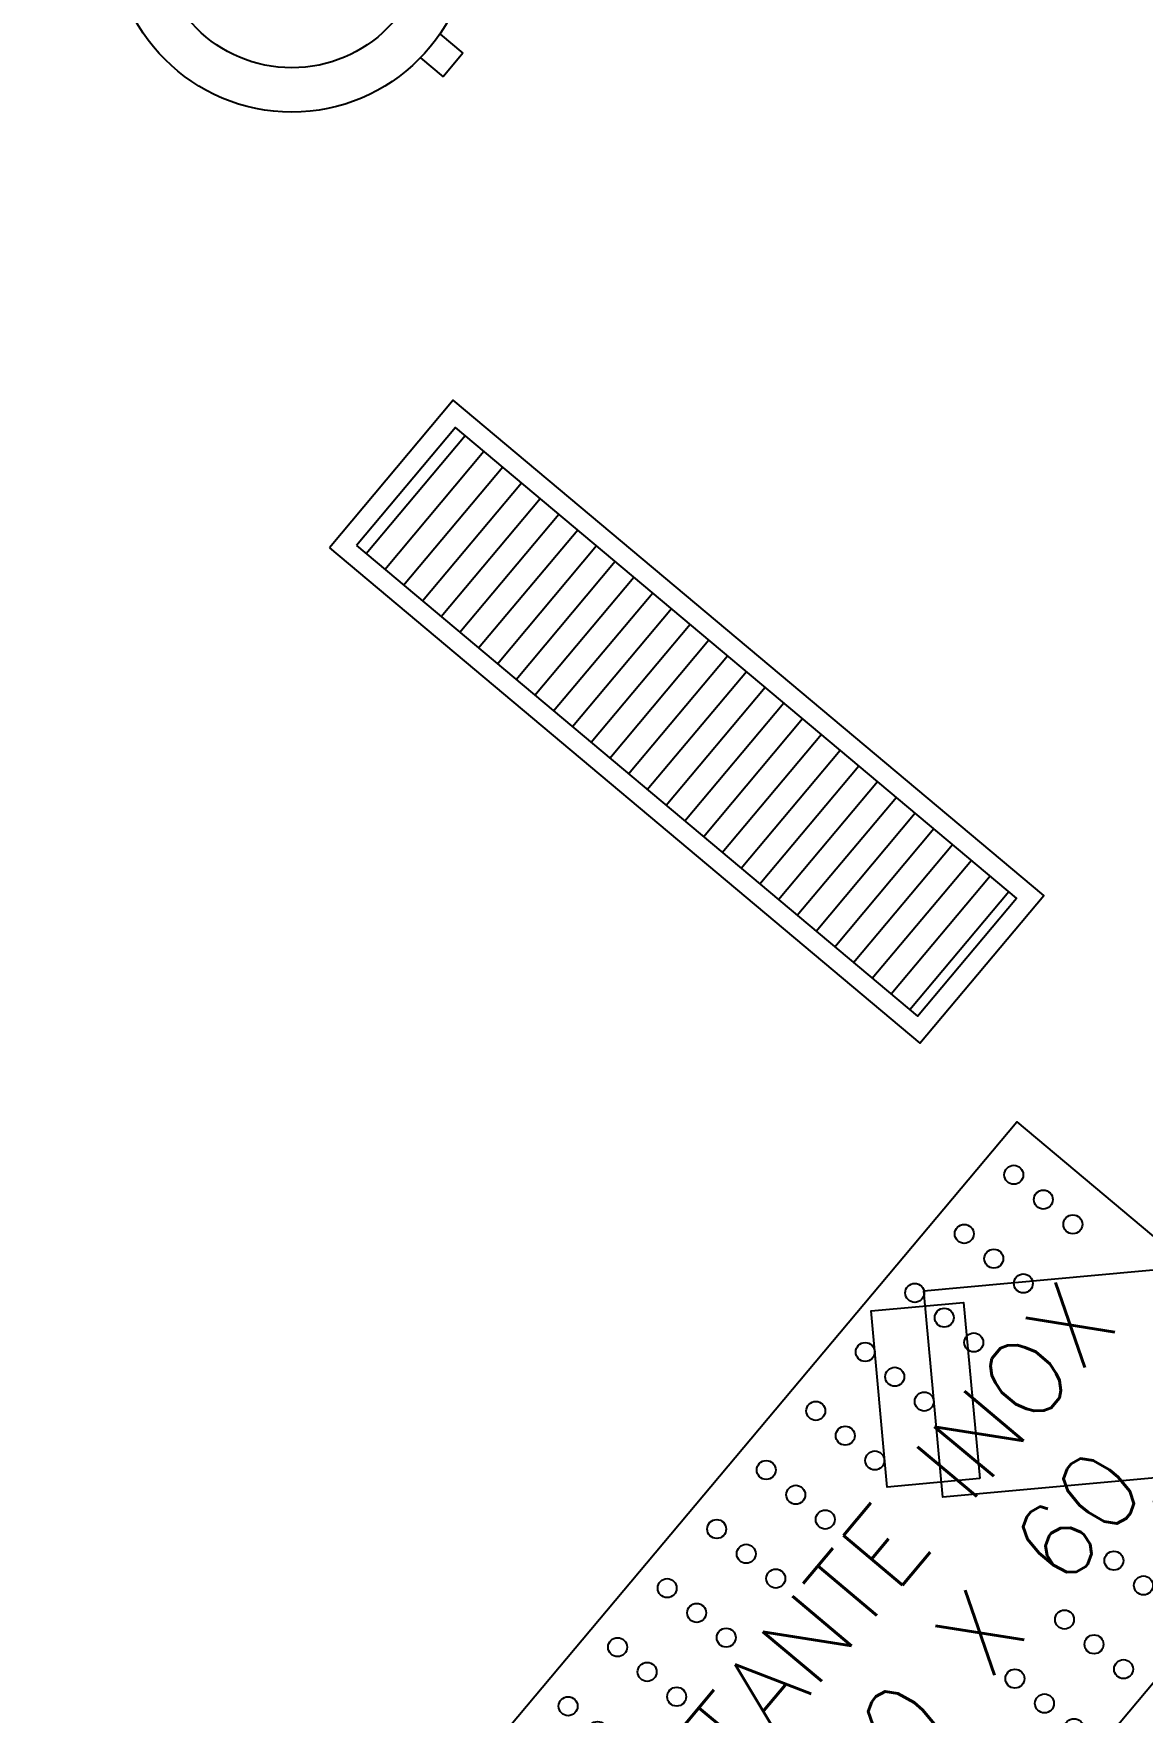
# Model space of a CAD drawing. Header units: metres. Extents: x 822482 to 822767, y 9662202 to 9662512.
# Drawn here: x 822691.139 to 822692.577, y 9662398.62 to 9662400.798 of the extents above; entities that cross this region are included whole.
import ezdxf

# ---------------------------------------------------------------- set-up
doc = ezdxf.new("R2010")
doc.units = ezdxf.units.M
doc.layers.add('#ARQ_TEXTO', color=8, linetype='Continuous')
doc.layers.add('ARQ_NE_EQUIPAMENTOS', color=7, linetype='Continuous')
doc.layers.add('ARQ_NE_COTAS', color=7, linetype='Continuous', true_color=0x000000)
doc.layers.add('ARQ_NE_GRELHAS', color=7, linetype='Continuous', true_color=0x0032c7)
doc.styles.add('ROMANS', font='romans', dxfattribs={"height": 0.2})

# ---------------------------------------------------------------- blocks, each defined once
blk = doc.blocks.new('GRELHAS')
at = {"layer": 'ARQ_NE_GRELHAS', "transparency": 33554687}
h = blk.add_hatch(dxfattribs=at)
h.set_pattern_fill('LINE', color=256, scale=0.01, angle=-50.009, style=0)
h.set_pattern_definition([(90, (629.790532, -48.721487), (-0.03175, 1e-17), [])])
h.paths.add_polyline_path([(672.5339, -119.7876), (671.5839, -119.7876), (671.5839, -119.9876), (672.5339, -119.9876)])
for points in [[(672.5589, -119.7626), (671.5589, -119.7626), (671.5589, -120.0126), (672.5589, -120.0126)], [(672.5339, -119.7876), (671.5839, -119.7876), (671.5839, -119.9876), (672.5339, -119.9876)]]:
    blk.add_lwpolyline(points, close=True, dxfattribs=at)
blk = doc.blocks.new('20006_ARQ_1400_3PV$0$IC-001')
at = {"color": 0}
for p, q in [((0.1973, 0.3872), (0.1973, 0.4254)), ((0.1973, 0.4254), (0.2373, 0.4254)), ((0.2373, 0.3872), (0.2373, 0.4254)), ((0.0107, 0.0549), (-0.022, 0.0334)), ((0.432, 0.0577), (0.4647, 0.0362)), ((0, 0), (-0.022, 0.0334)), ((0.4117, 0.0232), (0.4427, 0.0028)), ((0.4427, 0.0028), (0.4647, 0.0362)), ((0.031, 0.0204), (0, 0))]:
    blk.add_line(p, q, dxfattribs=at)
for radius in [0.2325, 0.175]:
    blk.add_circle((0.2204, 0.1553), radius, dxfattribs=at)
blk = doc.blocks.new('estantes 120')
at = {"color": 0}
blk.add_lwpolyline([(52510, -8105.62), (52630, -8105.62), (52630, -8166), (52510, -8166)], close=True, dxfattribs=at)
for centre in [(52514.51, -8109.75), (52524.51, -8109.75), (52534.51, -8109.75), (52544.51, -8109.75), (52554.51, -8109.75), (52564.51, -8109.75), (52574.51, -8109.75), (52584.51, -8109.75), (52594.49, -8109.75), (52604.49, -8109.75), (52614.49, -8109.75), (52624.49, -8109.75), (52514.51, -8114.75), (52524.51, -8114.75), (52534.51, -8114.75), (52544.51, -8114.75), (52554.51, -8114.75), (52564.51, -8114.75), (52574.51, -8114.75), (52584.51, -8114.75), (52594.49, -8114.75), (52604.49, -8114.75), (52614.49, -8114.75), (52624.49, -8114.75), (52514.51, -8119.75), (52524.51, -8119.75), (52534.51, -8119.75), (52544.51, -8119.75), (52554.51, -8119.75), (52564.51, -8119.75), (52574.51, -8119.75), (52584.51, -8119.75), (52594.49, -8119.75), (52604.49, -8119.75), (52614.49, -8119.75), (52624.49, -8119.75), (52514.51, -8151.87), (52524.51, -8151.87), (52534.51, -8151.87), (52544.51, -8151.87), (52554.51, -8151.87), (52564.51, -8151.87), (52574.51, -8151.87), (52584.51, -8151.87), (52594.49, -8151.87), (52604.49, -8151.87), (52614.49, -8151.87), (52624.49, -8151.87), (52514.51, -8156.87), (52524.51, -8156.87), (52534.51, -8156.87), (52544.51, -8156.87), (52554.51, -8156.87), (52564.51, -8156.87), (52574.51, -8156.87), (52584.51, -8156.87), (52594.49, -8156.87), (52604.49, -8156.87), (52614.49, -8156.87), (52624.49, -8156.87), (52514.51, -8161.87), (52524.51, -8161.87), (52534.51, -8161.87), (52544.51, -8161.87), (52554.51, -8161.87), (52564.51, -8161.87), (52574.51, -8161.87), (52584.51, -8161.87), (52594.49, -8161.87), (52604.49, -8161.87), (52614.49, -8161.87), (52624.49, -8161.87)]:
    blk.add_circle(centre, 1.23, dxfattribs=at)
at = {"layer": '#ARQ_TEXTO', "insert": (52571.85, -8136.22), "char_height": 10.0001, "width": 136.9908, "attachment_point": 5, "style": 'ROMANS'}
blk.add_mtext('ESTANTE INOX\\P120 X 60', dxfattribs=at)
blk = doc.blocks.new('A$C8f1b9c42')
at = {"layer": 'ARQ_NE_EQUIPAMENTOS', "transparency": 33554687, "xscale": 0.009999999999999998, "yscale": 0.009999999999999998, "zscale": 0.009999999999999998, "rotation": 270}
blk.add_blockref('estantes 120', (387.5143, 286.1809), dxfattribs=at)
at = {"layer": 'ARQ_NE_EQUIPAMENTOS', "transparency": 33554687, "rotation": 90}
blk.add_blockref('20006_ARQ_1400_3PV$0$IC-001', (308.3251, -240.9168), dxfattribs=at)
at = {"layer": 'ARQ_NE_GRELHAS', "linetype": 'Continuous', "transparency": 33554687}
blk.add_blockref('GRELHAS', (-364.9391, -120.3538), dxfattribs=at)

msp = doc.modelspace()

# ---------------------------------------------------------------- linework, layer by layer
at = {"layer": 'ARQ_NE_COTAS', "color": 1}
for points in [[(822692.9363, 9662398.9558), (822692.3183, 9662398.8994), (822692.2938, 9662399.1672), (822692.9119, 9662399.2236)], [(822692.3661, 9662398.9235), (822692.2461, 9662398.9126), (822692.2253, 9662399.1413), (822692.3452, 9662399.1522)]]:
    msp.add_lwpolyline(points, close=True, dxfattribs=at)

# ---------------------------------------------------------------- block references
at = {"ltscale": 10, "rotation": 140.0090103764572}
msp.add_blockref('A$C8f1b9c42', (822772.889, 9662018.4697), dxfattribs=at)

doc.saveas('drawing.dxf')
